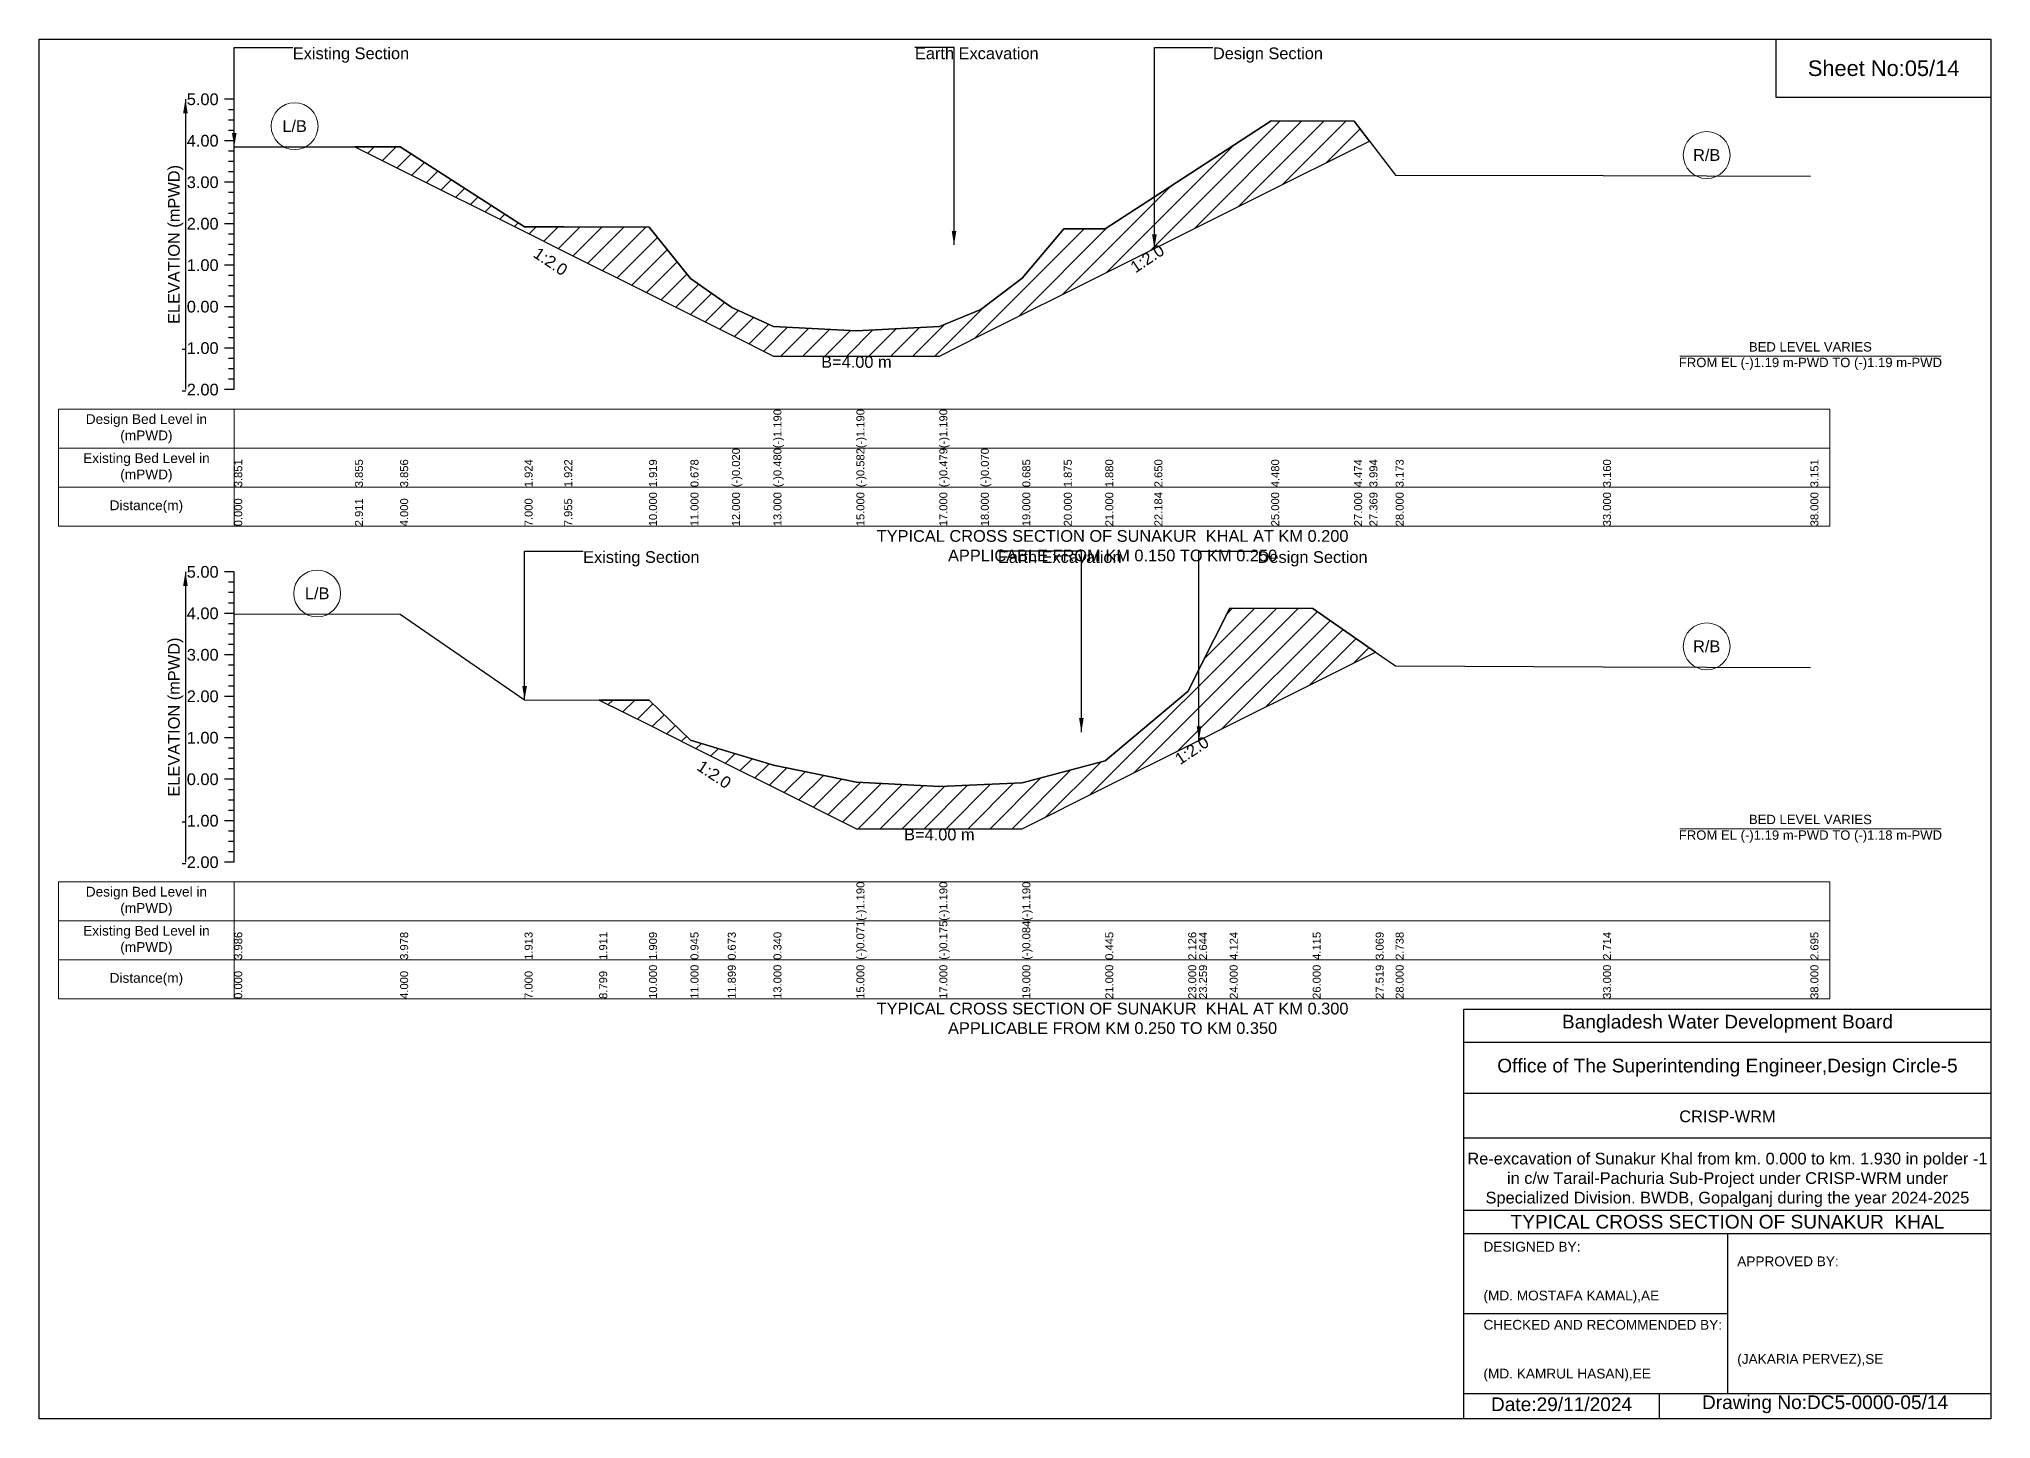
# Model space of a CAD drawing. Header units: inches. Extents: x 91000 to 238000, y -5656 to 143.
# Drawn here: x 140000 to 148000, y -5656 to 0 of the extents above; entities that cross this region are included whole.
import ezdxf

# ---------------------------------------------------------------- set-up
doc = ezdxf.new("R2010")
doc.units = ezdxf.units.IN
doc.header["$LTSCALE"] = 7
doc.header["$MEASUREMENT"] = 0
for name, color, linetype, lineweight in [('Cross section Data Border', 7, 'Continuous', 9), ('Cross Section Labels', 7, 'Continuous', 9), ('Existing_Bed_Level for Xsection', 7, 'Continuous', 25)]:
    doc.layers.add(name, color=color, linetype=linetype, lineweight=lineweight)
doc.styles.get("Standard").update_dxf_attribs({"font": 'arial.ttf'})
doc.dimstyles.get("Standard").update_dxf_attribs({"dimtxt": 0.18, "dimasz": 0.18, "dimexe": 0.18, "dimexo": 0.0625, "dimgap": 0.09, "dimtad": 0, "dimtih": 1, "dimtoh": 1, "dimdec": 4, "dimzin": 0, "dimdsep": 46, "dimtxsty": 'Standard', "dimcen": 0.09, "dimadec": 0, "dimazin": 0, "dimtfac": 1, "dimtdec": 4, "dimtofl": 0, "dimtmove": 0, "dimatfit": 3, "dimfxl": 1, "dimtolj": 1, "dimtzin": 0, "dimarcsym": 0})

msp = doc.modelspace()

# ---------------------------------------------------------------- hatches: boundary and pattern name
at = {"layer": 'Existing_Bed_Level for Xsection'}
h = msp.add_hatch(dxfattribs=at)
h.set_pattern_fill('ANSI31', color=256, scale=510, style=0)
h.paths.add_polyline_path([(141294.8, -441.8), (141480, -534.4), (141990, -789.4), (142152.4, -870.6), (142500, -1044.4), (142670, -1129.4), (142840, -1214.4), (143010, -1299.4), (143350, -1299.4), (143690, -1299.4), (143860, -1214.4), (144030, -1129.4), (144200, -1044.4), (144370, -959.4), (144571.3, -858.7), (145050, -619.4), (145390, -449.4), (145452.7, -418), (145390, -336.5), (145050, -335.5), (144571.3, -646.6), (144370, -777.5), (144200, -778.3), (144030, -980.6), (143860, -1109), (143690, -1178.5), (143350, -1196), (143010, -1178.7), (142840, -1100.5), (142670, -981.8), (142500, -770.8), (142152.4, -770.3), (141990, -770), (141480, -441.5)])
h = msp.add_hatch(dxfattribs=at)
h.set_pattern_fill('ANSI31', color=256, scale=510, style=0)
h.paths.add_polyline_path([(142295.8, -2709.4), (142500, -2811.6), (142670, -2896.6), (142822.9, -2973), (143010, -3066.6), (143350, -3236.6), (143690, -3236.6), (144030, -3236.6), (144370, -3066.6), (144710, -2896.6), (144754.1, -2874.5), (144880, -2811.6), (145220, -2641.6), (145478.2, -2512.5), (145220, -2334.7), (144880, -2333.2), (144754.1, -2584.7), (144710, -2672.8), (144370, -2958.6), (144030, -3048.5), (143690, -3064), (143350, -3046.3), (143010, -2976.4), (142822.9, -2919.9), (142670, -2873.6), (142500, -2709.7)])

# ---------------------------------------------------------------- linework, layer by layer
for points in [[(140000, 0), (148000, 0), (148000, -5656), (140000, -5656)], [(147120, 0), (148000, 0), (148000, -240), (147120, -240)]]:
    msp.add_lwpolyline(points, close=True)
for points in [[(145840, -5656), (145840, -3976), (148000, -3976)], [(145840, -4112), (148000, -4112)], [(145840, -4320), (148000, -4320)], [(145840, -4504), (148000, -4504)], [(145840, -4800), (148000, -4800)], [(145840, -4896), (148000, -4896)], [(146920, -4896), (146920, -5552)], [(145840, -5224), (146920, -5224)], [(145840, -5552), (148000, -5552)], [(146640, -5552), (146640, -5656)]]:
    msp.add_lwpolyline(points)
at = {"layer": 'Cross section Data Border'}
for points in [[(140080, -1517.1), (147340, -1517.1), (147340, -1997.1), (140080, -1997.1)], [(140080, -3454.2), (147340, -3454.2), (147340, -3934.2), (140080, -3934.2)]]:
    msp.add_lwpolyline(points, close=True, dxfattribs=at)
for points in [[(140800, -1517.1), (140800, -1997.1)], [(140080, -1677.1), (147340, -1677.1)], [(140080, -1837.1), (147340, -1837.1)], [(140800, -3454.2), (140800, -3934.2)], [(140080, -3614.2), (147340, -3614.2)], [(140080, -3774.2), (147340, -3774.2)]]:
    msp.add_lwpolyline(points, dxfattribs=at)
at = {"layer": 'Cross Section Labels'}
for points in [[(146724.2, -1299.4), (147795.8, -1299.4)], [(146724.2, -3236.6), (147795.8, -3236.6)]]:
    msp.add_lwpolyline(points, dxfattribs=at)
for centre in [(141047.4, -357.1), (146835, -475.6), (141140, -2272.3), (146835, -2489.5)]:
    msp.add_circle(centre, 96, dxfattribs=at)
at = {"layer": 'Existing_Bed_Level for Xsection'}
for points in [[(140800, -247.1), (140760, -247.1)], [(140800, -289.6), (140776, -289.6)], [(140800, -1437.1), (140800, -1267.1), (140800, -1097.1), (140800, -927.1), (140800, -757.1), (140800, -587.1), (140800, -417.1), (140800, -247.1)], [(140800, -332.1), (140776, -332.1)], [(140800, -374.6), (140776, -374.6)], [(140800, -442.4), (141294.8, -441.8), (141480, -441.5), (141990, -770), (142152.4, -770.3), (142500, -770.8), (142670, -981.8), (142840, -1100.5), (143010, -1178.7), (143010, -1178.7), (143350, -1196), (143350, -1196), (143690, -1178.5), (143690, -1178.5), (143860, -1109), (144030, -980.6), (144200, -778.3), (144370, -777.5), (144571.3, -646.6), (145050, -335.5), (145390, -336.5), (145452.7, -418), (145560, -557.6), (146410, -559.9), (147260, -561.4)], [(140800, -417.1), (140760, -417.1)], [(140800, -459.6), (140776, -459.6)], [(140800, -502.1), (140776, -502.1)], [(140800, -544.6), (140776, -544.6)], [(140800, -587.1), (140760, -587.1)], [(140800, -629.6), (140776, -629.6)], [(140800, -672.1), (140776, -672.1)], [(140800, -714.6), (140776, -714.6)], [(140800, -757.1), (140760, -757.1)], [(140800, -799.6), (140776, -799.6)], [(140800, -842.1), (140776, -842.1)], [(140800, -927.1), (140760, -927.1)], [(140800, -884.6), (140776, -884.6)], [(140800, -969.6), (140776, -969.6)], [(140800, -1012.1), (140776, -1012.1)], [(140800, -1097.1), (140760, -1097.1)], [(140800, -1054.6), (140776, -1054.6)], [(140800, -1139.6), (140776, -1139.6)], [(140800, -1182.1), (140776, -1182.1)], [(140800, -1267.1), (140760, -1267.1)], [(140800, -1224.6), (140776, -1224.6)], [(140800, -1309.6), (140776, -1309.6)], [(140800, -1352.1), (140776, -1352.1)], [(140800, -1437.1), (140760, -1437.1)], [(140800, -1394.6), (140776, -1394.6)], [(140800, -2184.2), (140760, -2184.2)], [(140800, -2226.8), (140776, -2226.8)], [(140800, -3374.2), (140800, -3204.2), (140800, -3034.2), (140800, -2864.2), (140800, -2694.2), (140800, -2524.2), (140800, -2354.2), (140800, -2184.2)], [(140800, -2269.2), (140776, -2269.2)], [(140800, -2311.8), (140776, -2311.8)], [(140800, -2354.2), (140760, -2354.2)], [(140800, -2396.8), (140776, -2396.8)], [(140800, -2356.6), (141480, -2358), (141990, -2709), (142295.8, -2709.4), (142500, -2709.7), (142670, -2873.6), (142822.9, -2919.9), (143010, -2976.4), (143350, -3046.3), (143350, -3046.3), (143690, -3064), (143690, -3064), (144030, -3048.5), (144030, -3048.5), (144370, -2958.6), (144710, -2672.8), (144754.1, -2584.7), (144880, -2333.2), (145220, -2334.7), (145478.2, -2512.5), (145560, -2568.8), (146410, -2572.9), (147260, -2576.1)], [(140800, -2439.2), (140776, -2439.2)], [(140800, -2524.2), (140760, -2524.2)], [(140800, -2481.8), (140776, -2481.8)], [(140800, -2566.8), (140776, -2566.8)], [(140800, -2609.2), (140776, -2609.2)], [(140800, -2694.2), (140760, -2694.2)], [(140800, -2651.8), (140776, -2651.8)], [(140800, -2736.8), (140776, -2736.8)], [(140800, -2779.2), (140776, -2779.2)], [(140800, -2864.2), (140760, -2864.2)], [(140800, -2821.8), (140776, -2821.8)], [(140800, -2906.8), (140776, -2906.8)], [(140800, -2949.2), (140776, -2949.2)], [(140800, -3034.2), (140760, -3034.2)], [(140800, -2991.8), (140776, -2991.8)], [(140800, -3076.8), (140776, -3076.8)], [(140800, -3119.2), (140776, -3119.2)], [(140800, -3161.8), (140776, -3161.8)], [(140800, -3204.2), (140760, -3204.2)], [(140800, -3246.8), (140776, -3246.8)], [(140800, -3289.2), (140776, -3289.2)], [(140800, -3331.8), (140776, -3331.8)], [(140800, -3374.2), (140760, -3374.2)]]:
    msp.add_lwpolyline(points, dxfattribs=at)
for points in [[(141294.8, -441.8), (141480, -534.4), (141990, -789.4), (142152.4, -870.6), (142500, -1044.4), (142670, -1129.4), (142840, -1214.4), (143010, -1299.4), (143010, -1299.4), (143350, -1299.4), (143350, -1299.4), (143690, -1299.4), (143690, -1299.4), (143860, -1214.4), (144030, -1129.4), (144200, -1044.4), (144370, -959.4), (144571.3, -858.7), (145050, -619.4), (145390, -449.4), (145452.7, -418), (145452.7, -418), (145452.7, -418), (145390, -336.5), (145050, -335.5), (144571.3, -646.6), (144370, -777.5), (144200, -778.3), (144030, -980.6), (143860, -1109), (143690, -1178.5), (143690, -1178.5), (143350, -1196), (143350, -1196), (143010, -1178.7), (143010, -1178.7), (142840, -1100.5), (142670, -981.8), (142500, -770.8), (142152.4, -770.3), (141990, -770), (141480, -441.5)], [(142295.8, -2709.4), (142295.8, -2709.4), (142500, -2811.6), (142670, -2896.6), (142822.9, -2973), (143010, -3066.6), (143350, -3236.6), (143350, -3236.6), (143690, -3236.6), (143690, -3236.6), (144030, -3236.6), (144030, -3236.6), (144370, -3066.6), (144710, -2896.6), (144754.1, -2874.5), (144880, -2811.6), (145220, -2641.6), (145478.2, -2512.5), (145478.2, -2512.5), (145478.2, -2512.5), (145220, -2334.7), (144880, -2333.2), (144754.1, -2584.7), (144710, -2672.8), (144370, -2958.6), (144030, -3048.5), (144030, -3048.5), (143690, -3064), (143690, -3064), (143350, -3046.3), (143350, -3046.3), (143010, -2976.4), (142822.9, -2919.9), (142670, -2873.6), (142500, -2709.7), (142295.8, -2709.4)]]:
    msp.add_lwpolyline(points, close=True, dxfattribs=at)

# ---------------------------------------------------------------- texts
at = {"attachment_point": 5}
for s, insert, char_height in [('Sheet No:05/14', (147560, -120), 64), ('Bangladesh Water Development Board', (146920, -4036), 56), ('Office of The Superintending Engineer,Design Circle-5', (146920, -4216), 56)]:
    msp.add_mtext(s, dxfattribs=dict(at, insert=insert, char_height=char_height))
for s, insert, char_height, width, attachment_point in [('CRISP-WRM', (146920, -4416), 48, 2240, 5), ('Re-excavation of Sunakur Khal from km. 0.000 to km. 1.930 in polder -1  in c/w Tarail-Pachuria Sub-Project under CRISP-WRM under Specialized Division. BWDB, Gopalganj during the year 2024-2025', (146920, -4676), 48, 2160, 5), ('TYPICAL CROSS SECTION OF SUNAKUR  KHAL', (146920, -4848), 56, 2240, 5), ('DESIGNED BY:^J^J^J(MD. MOSTAFA KAMAL),AE', (145920, -5056), 40, 1120, 4), ('APPROVED BY:^J^J^J^J^J^J(JAKARIA PERVEZ),SE', (146960, -5216), 40, 1120, 4), ('CHECKED AND RECOMMENDED BY:^J^J^J(MD. KAMRUL HASAN),EE', (145920, -5376), 40, 1120, 4), ('Date:29/11/2024', (146240, -5596), 56, 1120, 5), ('Drawing No:DC5-0000-05/14', (147320, -5596), 56, 1760, 5)]:
    msp.add_mtext(s, dxfattribs=dict(insert=insert, char_height=char_height, width=width, attachment_point=attachment_point))
at = {"layer": 'Cross section Data Border', "char_height": 40, "width": 640, "attachment_point": 5}
for s, insert in [('Design Bed Level in (mPWD)', (140440, -1597.1)), ('Existing Bed Level in (mPWD)', (140440, -1757.1)), ('Distance(m)', (140440, -1917.1)), ('Design Bed Level in (mPWD)', (140440, -3534.2)), ('Existing Bed Level in (mPWD)', (140440, -3694.2)), ('Distance(m)', (140440, -3854.2))]:
    msp.add_mtext(s, dxfattribs=dict(at, insert=insert))
at = {"layer": 'Cross Section Labels'}
for s, insert, char_height, attachment_point in [('Existing Section', (141040, -34.6), 48, 1), ('Earth Excavation', (143590, -34.6), 48, 1), ('Design Section', (144811.3, -34.6), 48, 1), ('L/B', (141047.4, -357.1), 48, 5), ('R/B', (146835, -475.6), 48, 5), ('BED LEVEL VARIES ^JFROM EL (-)1.19 m-PWD TO (-)1.19 m-PWD', (147260, -1299.4), 38.4, 5), ('B=4.00 m', (143350, -1299.4), 48, 2), ('TYPICAL CROSS SECTION OF SUNAKUR  KHAL AT KM 0.200^JAPPLICABLE FROM KM 0.150 TO KM 0.250', (144400, -2077.1), 48, 5), ('Existing Section', (142230, -2099.2), 48, 1), ('Earth Excavation', (143930, -2099.2), 48, 1), ('Design Section', (144994.1, -2099.2), 48, 1), ('L/B', (141140, -2272.3), 48, 5), ('R/B', (146835, -2489.5), 48, 5), ('BED LEVEL VARIES ^JFROM EL (-)1.19 m-PWD TO (-)1.18 m-PWD', (147260, -3236.6), 38.4, 5), ('B=4.00 m', (143690, -3236.6), 48, 2), ('TYPICAL CROSS SECTION OF SUNAKUR  KHAL AT KM 0.300^JAPPLICABLE FROM KM 0.250 TO KM 0.350', (144400, -4014.2), 48, 5)]:
    msp.add_mtext(s, dxfattribs=dict(at, insert=insert, char_height=char_height, attachment_point=attachment_point))
at = {"layer": 'Cross Section Labels', "char_height": 48, "attachment_point": 2}
for insert, rotation in [((142109.9, -891.8), 326.30993), ((144528.8, -879.9), 33.69007), ((144711.6, -2895.8), 33.69007), ((142780.4, -2994.2), 326.30993)]:
    msp.add_mtext('1:2.0', dxfattribs=dict(at, insert=insert, rotation=rotation))
at = {"layer": 'Existing_Bed_Level for Xsection', "char_height": 48, "attachment_point": 6}
for s, insert in [('5.00', (140736, -247.1)), ('4.00', (140736, -417.1)), ('3.00', (140736, -587.1)), ('2.00', (140736, -757.1)), ('1.00', (140736, -927.1)), ('0.00', (140736, -1097.1)), ('-1.00', (140736, -1267.1)), ('-2.00', (140736, -1437.1)), ('5.00', (140736, -2184.2)), ('4.00', (140736, -2354.2)), ('3.00', (140736, -2524.2)), ('2.00', (140736, -2694.2)), ('1.00', (140736, -2864.2)), ('0.00', (140736, -3034.2)), ('-1.00', (140736, -3204.2)), ('-2.00', (140736, -3374.2))]:
    msp.add_mtext(s, dxfattribs=dict(at, insert=insert))
at = {"layer": 'Existing_Bed_Level for Xsection', "rotation": 90}
for s, insert, char_height, attachment_point in [('ELEVATION (mPWD)', (140560, -842.1), 48, 5), ('(-)1.190', (143010, -1677.1), 32.8, 1), ('(-)1.190', (143350, -1677.1), 32.8, 1), ('(-)1.190', (143690, -1677.1), 32.8, 1), ('(-)0.020', (142840, -1837.1), 32.8, 1), ('(-)0.480', (143010, -1837.1), 32.8, 1), ('(-)0.582', (143350, -1837.1), 32.8, 1), ('(-)0.479', (143690, -1837.1), 32.8, 1), ('(-)0.070', (143860, -1837.1), 32.8, 1), ('3.851', (140800, -1837.1), 32.8, 1), ('3.855', (141294.8, -1837.1), 32.8, 1), ('3.856', (141480, -1837.1), 32.8, 1), ('1.924', (141990, -1837.1), 32.8, 1), ('1.922', (142152.4, -1837.1), 32.8, 1), ('1.919', (142500, -1837.1), 32.8, 1), ('0.678', (142670, -1837.1), 32.8, 1), ('0.685', (144030, -1837.1), 32.8, 1), ('1.875', (144200, -1837.1), 32.8, 1), ('1.880', (144370, -1837.1), 32.8, 1), ('2.650', (144571.3, -1837.1), 32.8, 1), ('4.480', (145050, -1837.1), 32.8, 1), ('4.474', (145390, -1837.1), 32.8, 1), ('3.994', (145452.7, -1837.1), 32.8, 1), ('3.173', (145560, -1837.1), 32.8, 1), ('3.160', (146410, -1837.1), 32.8, 1), ('3.151', (147260, -1837.1), 32.8, 1), ('0.000', (140800, -1997.1), 32.8, 1), ('2.911', (141294.8, -1997.1), 32.8, 1), ('4.000', (141480, -1997.1), 32.8, 1), ('7.000', (141990, -1997.1), 32.8, 1), ('7.955', (142152.4, -1997.1), 32.8, 1), ('10.000', (142500, -1997.1), 32.8, 1), ('11.000', (142670, -1997.1), 32.8, 1), ('12.000', (142840, -1997.1), 32.8, 1), ('13.000', (143010, -1997.1), 32.8, 1), ('15.000', (143350, -1997.1), 32.8, 1), ('17.000', (143690, -1997.1), 32.8, 1), ('18.000', (143860, -1997.1), 32.8, 1), ('19.000', (144030, -1997.1), 32.8, 1), ('20.000', (144200, -1997.1), 32.8, 1), ('21.000', (144370, -1997.1), 32.8, 1), ('22.184', (144571.3, -1997.1), 32.8, 1), ('25.000', (145050, -1997.1), 32.8, 1), ('27.000', (145390, -1997.1), 32.8, 1), ('27.369', (145452.7, -1997.1), 32.8, 1), ('28.000', (145560, -1997.1), 32.8, 1), ('33.000', (146410, -1997.1), 32.8, 1), ('38.000', (147260, -1997.1), 32.8, 1), ('ELEVATION (mPWD)', (140560, -2779.2), 48, 5), ('(-)1.190', (143350, -3614.2), 32.8, 1), ('(-)1.190', (143690, -3614.2), 32.8, 1), ('(-)1.190', (144030, -3614.2), 32.8, 1), ('3.986', (140800, -3774.2), 32.8, 1), ('3.978', (141480, -3774.2), 32.8, 1), ('1.913', (141990, -3774.2), 32.8, 1), ('1.911', (142295.8, -3774.2), 32.8, 1), ('1.909', (142500, -3774.2), 32.8, 1), ('0.945', (142670, -3774.2), 32.8, 1), ('0.673', (142822.9, -3774.2), 32.8, 1), ('0.340', (143010, -3774.2), 32.8, 1), ('(-)0.071', (143350, -3774.2), 32.8, 1), ('(-)0.175', (143690, -3774.2), 32.8, 1), ('(-)0.084', (144030, -3774.2), 32.8, 1), ('0.445', (144370, -3774.2), 32.8, 1), ('2.126', (144710, -3774.2), 32.8, 1), ('2.644', (144754.1, -3774.2), 32.8, 1), ('4.124', (144880, -3774.2), 32.8, 1), ('4.115', (145220, -3774.2), 32.8, 1), ('3.069', (145478.2, -3774.2), 32.8, 1), ('2.738', (145560, -3774.2), 32.8, 1), ('2.714', (146410, -3774.2), 32.8, 1), ('2.695', (147260, -3774.2), 32.8, 1), ('0.000', (140800, -3934.2), 32.8, 1), ('4.000', (141480, -3934.2), 32.8, 1), ('7.000', (141990, -3934.2), 32.8, 1), ('8.799', (142295.8, -3934.2), 32.8, 1), ('10.000', (142500, -3934.2), 32.8, 1), ('11.000', (142670, -3934.2), 32.8, 1), ('11.899', (142822.9, -3934.2), 32.8, 1), ('13.000', (143010, -3934.2), 32.8, 1), ('15.000', (143350, -3934.2), 32.8, 1), ('17.000', (143690, -3934.2), 32.8, 1), ('19.000', (144030, -3934.2), 32.8, 1), ('21.000', (144370, -3934.2), 32.8, 1), ('23.000', (144710, -3934.2), 32.8, 1), ('23.259', (144754.1, -3934.2), 32.8, 1), ('24.000', (144880, -3934.2), 32.8, 1), ('26.000', (145220, -3934.2), 32.8, 1), ('27.519', (145478.2, -3934.2), 32.8, 1), ('28.000', (145560, -3934.2), 32.8, 1), ('33.000', (146410, -3934.2), 32.8, 1), ('38.000', (147260, -3934.2), 32.8, 1)]:
    msp.add_mtext(s, dxfattribs=dict(at, insert=insert, char_height=char_height, attachment_point=attachment_point))

# ---------------------------------------------------------------- leaders
at = {"layer": 'Cross Section Labels', "annotation_type": 0, "has_hookline": 1}
for points, hookline_direction, text_width in [([(140800, -442.4), (140800, -34.6), (141039.9, -34.6)], 0, 467.2), ([(143750.2, -844.1), (143750.2, -34.6), (143589.9, -34.6)], 0, 497), ([(144571.3, -858.7), (144571.3, -34.6), (144811.2, -34.6)], 0, 441.2), ([(141990, -2709), (141990, -2099.2), (142229.9, -2099.2)], 0, 467.2), ([(144272, -2840.8), (144272, -2099.2), (143930.1, -2099.2)], 1, 497), ([(144754.1, -2874.5), (144754.1, -2099.2), (144994, -2099.2)], 0, 441.2)]:
    msp.add_leader(points, dimstyle='Standard', override={"dimasz": 57.6}, dxfattribs=dict(at, hookline_direction=hookline_direction, text_width=text_width))
at = {"layer": 'Existing_Bed_Level for Xsection'}
for points in [[(140600, -247.1), (140600, -1437.1)], [(140600, -2184.2), (140600, -3374.2)]]:
    msp.add_leader(points, dimstyle='Standard', override={"dimasz": 57.6}, dxfattribs=at)

doc.saveas('drawing.dxf')
